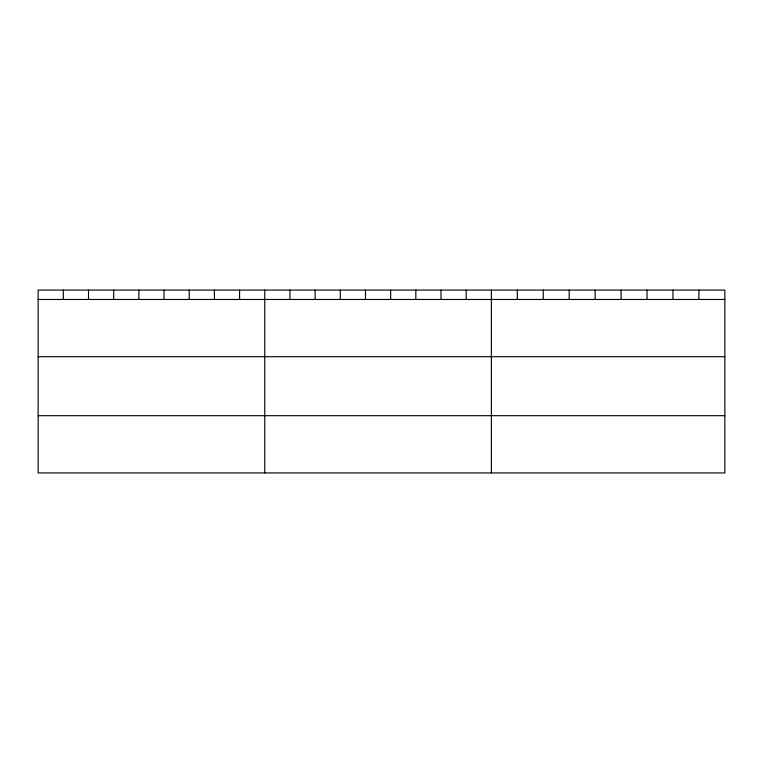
<?xml version="1.0" encoding="UTF-8"?>
<svg xmlns="http://www.w3.org/2000/svg" width="763" height="763" viewBox="0 0 763 763"><rect width="100%" height="100%" fill="white"/><g stroke="black" fill="none" stroke-linecap="round" stroke-linejoin="round"><path stroke-width="1.14" d="M724.85 356.702L724.85 290.074L38.15 290.074L38.15 472.926L724.85 472.926L724.85 356.702L38.15 356.702M38.15 299.468L724.85 299.468M38.15 415.682L724.85 415.682M698.908 290.074L698.908 299.468M672.966 290.074L672.966 299.468M647.024 290.074L647.024 299.468M621.082 290.074L621.082 299.468M595.14 290.074L595.14 299.468M569.198 290.074L569.198 299.468M543.256 290.074L543.256 299.468M517.314 290.074L517.314 299.468M491.372 290.074L491.372 472.926M466.193 290.074L466.193 299.468M441.014 290.074L441.014 299.468M415.835 290.074L415.835 299.468M390.656 290.074L390.656 299.468M365.477 290.074L365.477 299.468M340.298 290.074L340.298 299.468M315.119 290.074L315.119 299.468M289.94 290.074L289.94 299.468M264.761 290.074L264.761 472.926M239.582 290.074L239.582 299.468M214.403 290.074L214.403 299.468M189.224 290.074L189.224 299.468M164.045 290.074L164.045 299.468M138.866 290.074L138.866 299.468M113.687 290.074L113.687 299.468M88.508 290.074L88.508 299.468M63.329 290.074L63.329 299.468"/></g></svg>
